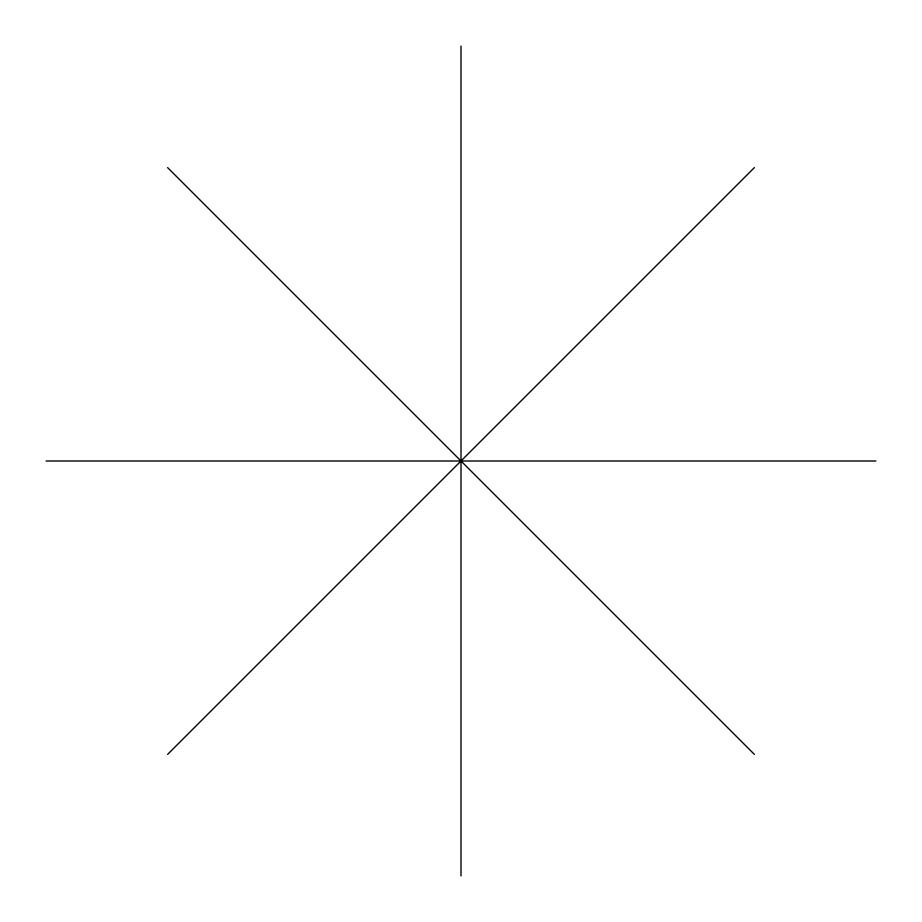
<?xml version="1.0" encoding="UTF-8"?>
<svg xmlns="http://www.w3.org/2000/svg" width="922" height="922" viewBox="0 0 922 922"><rect width="100%" height="100%" fill="white"/><g stroke="black" fill="none" stroke-linecap="round" stroke-linejoin="round"><path stroke-width="1.38" d="M167.62 754.38L754.38 167.62M46.1 461L875.9 461M167.62 167.62L754.38 754.38M461 46.1L461 875.9"/></g></svg>
